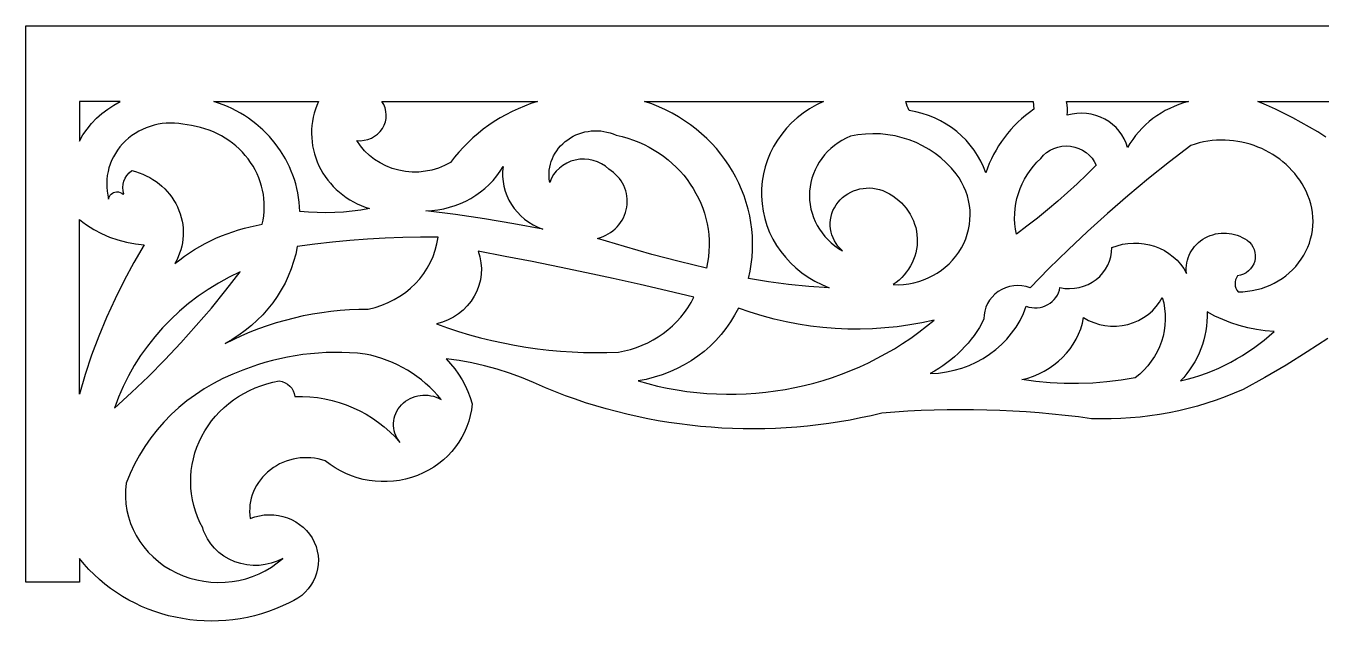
# Model space of a CAD drawing. Header units: millimetres. Extents: x -289 to -9, y 221 to 271.
# Drawn here: x -289 to -180, y 220.6 to 270.6 of the extents above; entities that cross this region are included whole.
import ezdxf

# ---------------------------------------------------------------- set-up
doc = ezdxf.new("R2010")
doc.units = ezdxf.units.MM
doc.header["$MEASUREMENT"] = 0

msp = doc.modelspace()

# ---------------------------------------------------------------- linework, layer by layer
for points in [[(-179.450714, 244.351074), (-181.182098, 243.209839), (-182.945648, 242.113892), (-184.740448, 241.064209), (-186.565521, 240.061157), (-187.316895, 239.738403), (-188.077057, 239.437866), (-188.845398, 239.159302), (-189.621429, 238.903076), (-190.404602, 238.669189), (-191.194305, 238.457764), (-191.990051, 238.269043), (-192.79129, 238.102783), (-193.597443, 237.959473), (-194.40799, 237.838989), (-195.222351, 237.741577), (-196.040009, 237.667114), (-196.860413, 237.615967), (-197.682983, 237.588135), (-198.507202, 237.58374), (-199.33252, 237.602905), (-200.428345, 237.748657), (-201.52594, 237.878784), (-202.625092, 237.993408), (-203.725616, 238.092285), (-204.827362, 238.175659), (-205.930115, 238.243408), (-207.033722, 238.295654), (-208.137939, 238.332153), (-209.242615, 238.353149), (-210.347565, 238.358398), (-211.452606, 238.348145), (-212.557526, 238.322266), (-213.66217, 238.280762), (-214.766357, 238.223633), (-215.869843, 238.150879), (-216.972534, 238.062378), (-217.85675, 237.854858), (-218.743896, 237.665283), (-219.633698, 237.49353), (-220.525818, 237.339722), (-221.419983, 237.203735), (-222.315918, 237.085449), (-223.213287, 236.985107), (-224.111816, 236.902466), (-225.01123, 236.837646), (-225.911194, 236.790527), (-226.811462, 236.76123), (-227.71167, 236.749512), (-228.611603, 236.755493), (-229.510895, 236.779053), (-230.409302, 236.820313), (-231.306519, 236.879272), (-232.20224, 236.955688), (-233.096161, 237.049683), (-233.988007, 237.161133), (-234.877502, 237.290283), (-235.764282, 237.436768), (-236.648132, 237.60083), (-237.528717, 237.782227), (-238.405731, 237.981201), (-239.2789, 238.19751), (-240.147949, 238.431152), (-241.012543, 238.682251), (-241.872406, 238.950562), (-242.727234, 239.236328), (-243.576752, 239.539307), (-244.420624, 239.859619), (-245.258606, 240.197144), (-246.246887, 240.652588), (-247.253967, 241.065918), (-248.278381, 241.436646), (-249.318542, 241.764404), (-250.373016, 242.048706), (-251.440186, 242.289185), (-252.518616, 242.485229), (-253.60672, 242.636475), (-253.227264, 242.225586), (-252.876862, 241.794312), (-252.556244, 241.344116), (-252.266266, 240.876343), (-252.007721, 240.392456), (-251.781433, 239.893799), (-251.588196, 239.381836), (-251.428833, 238.85791), (-251.48291, 238.361816), (-251.573181, 237.874878), (-251.698578, 237.398682), (-251.857971, 236.93457), (-252.050293, 236.484131), (-252.274414, 236.048706), (-252.529236, 235.629761), (-252.81366, 235.228638), (-253.126617, 234.846924), (-253.46698, 234.486084), (-253.833649, 234.147461), (-254.225525, 233.832397), (-254.64151, 233.542603), (-255.080505, 233.279297), (-255.541412, 233.044067), (-256.023132, 232.838379), (-256.519073, 232.665161), (-257.022186, 232.526855), (-257.530609, 232.422852), (-258.04245, 232.353149), (-258.555847, 232.317139), (-259.069, 232.314819), (-259.580017, 232.345703), (-260.087006, 232.409668), (-260.588196, 232.506226), (-261.081665, 232.635132), (-261.565582, 232.796143), (-262.038086, 232.989014), (-262.497314, 233.213257), (-262.941406, 233.46875), (-263.36853, 233.755249), (-263.776825, 234.072266), (-264.073212, 234.161011), (-264.372803, 234.230957), (-264.674683, 234.282227), (-264.977905, 234.314941), (-265.281555, 234.329346), (-265.584717, 234.325317), (-265.886414, 234.303345), (-266.185791, 234.263428), (-266.481873, 234.205688), (-266.773743, 234.130249), (-267.060486, 234.037476), (-267.341156, 233.927246), (-267.614868, 233.799927), (-267.880676, 233.655518), (-268.137634, 233.494263), (-268.384827, 233.316284), (-268.619263, 233.123535), (-268.838257, 232.918335), (-269.041534, 232.701782), (-269.228699, 232.474365), (-269.399414, 232.237061), (-269.553345, 231.990723), (-269.690155, 231.736084), (-269.809509, 231.473999), (-269.911011, 231.205444), (-269.994385, 230.93103), (-270.059235, 230.651611), (-270.105255, 230.368164), (-270.13208, 230.081421), (-270.139374, 229.792114), (-270.126801, 229.501221), (-270.094025, 229.209473), (-269.702393, 229.35022), (-269.305359, 229.450928), (-268.90564, 229.512817), (-268.505951, 229.536743), (-268.108978, 229.523682), (-267.717438, 229.474731), (-267.334076, 229.390869), (-266.961609, 229.273071), (-266.602692, 229.122437), (-266.260071, 228.939697), (-265.936493, 228.726074), (-265.634644, 228.482544), (-265.357208, 228.209961), (-265.106934, 227.909546), (-264.886536, 227.582031), (-264.69873, 227.228638), (-264.549622, 226.859253), (-264.44281, 226.484741), (-264.377258, 226.107666), (-264.351898, 225.730591), (-264.365692, 225.356201), (-264.417572, 224.986816), (-264.506439, 224.625244), (-264.631317, 224.273926), (-264.791107, 223.935303), (-264.984741, 223.612183), (-265.211212, 223.307007), (-265.469391, 223.022217), (-265.758301, 222.760498), (-266.076843, 222.524536), (-266.42395, 222.31665), (-266.798615, 222.139404), (-267.370331, 221.867432), (-267.949646, 221.622314), (-268.535706, 221.403931), (-269.127594, 221.212158), (-269.724396, 221.046753), (-270.325287, 220.907593), (-270.929321, 220.794434), (-271.535645, 220.707153), (-272.143341, 220.645386), (-272.751556, 220.609131), (-273.359375, 220.598145), (-273.965881, 220.612183), (-274.570251, 220.651123), (-275.171539, 220.714722), (-275.76889, 220.802856), (-276.36142, 220.915283), (-276.948181, 221.05188), (-277.528351, 221.212402), (-278.101013, 221.396729), (-278.665253, 221.604614), (-279.220245, 221.835815), (-279.765045, 222.09021), (-280.298767, 222.367676), (-280.820557, 222.667969), (-281.329498, 222.990845), (-281.824677, 223.336182), (-282.305267, 223.703735), (-282.770355, 224.093384), (-283.219025, 224.504883), (-283.650391, 224.93811), (-284.063599, 225.392822), (-284.457733, 225.868774), (-284.457733, 223.857666), (-288.953217, 223.857666), (-288.953217, 270.609253), (-148.953827, 270.609253)], [(-260.05661, 255.256226), (-260.783081, 255.134521), (-261.513092, 255.039429), (-262.245911, 254.970825), (-262.980682, 254.928833), (-263.716644, 254.91333), (-264.452972, 254.924561), (-265.188873, 254.962524), (-265.923523, 255.0271), (-265.940063, 255.420288), (-265.972778, 255.810181), (-266.021393, 256.196289), (-266.085632, 256.578491), (-266.165253, 256.956299), (-266.259949, 257.329346), (-266.369476, 257.697388), (-266.493561, 258.060059), (-266.631927, 258.416992), (-266.784332, 258.767944), (-266.9505, 259.112427), (-267.130157, 259.450073), (-267.52887, 260.103882), (-267.978333, 260.726563), (-268.47644, 261.31543), (-269.021027, 261.867798), (-269.609955, 262.380737), (-270.241058, 262.851807), (-270.571808, 263.070679), (-270.912262, 263.277954), (-271.262238, 263.473389), (-271.621399, 263.656616), (-271.989532, 263.827393), (-272.366333, 263.985107), (-272.751556, 264.129639), (-273.144928, 264.26062), (-264.331421, 264.260864), (-264.471954, 263.935425), (-264.593567, 263.605103), (-264.696228, 263.27063), (-264.779938, 262.932739), (-264.844727, 262.592041), (-264.890594, 262.249268), (-264.917542, 261.905273), (-264.925537, 261.560547), (-264.914642, 261.21582), (-264.884827, 260.871948), (-264.836121, 260.529541), (-264.768494, 260.189331), (-264.681946, 259.852051), (-264.576538, 259.518433), (-264.452209, 259.189087), (-264.309021, 258.864746), (-264.147888, 258.547974), (-263.970215, 258.241211), (-263.77652, 257.944824), (-263.567383, 257.659302), (-263.343353, 257.385254), (-263.105011, 257.122925), (-262.852875, 256.873047), (-262.587555, 256.635864), (-262.30957, 256.411987), (-262.019501, 256.201904), (-261.717896, 256.005859), (-261.405304, 255.824707), (-261.082275, 255.658569), (-260.74942, 255.508179), (-260.407227, 255.373779), (-260.056305, 255.255981)], [(-221.403229, 248.614014), (-223.106995, 248.720825), (-224.804871, 248.886963), (-226.495087, 249.111938), (-228.175934, 249.395874), (-228.046356, 249.989624), (-227.947449, 250.58313), (-227.878784, 251.175415), (-227.839813, 251.765869), (-227.830139, 252.353516), (-227.849243, 252.937744), (-227.896637, 253.517456), (-227.971924, 254.092163), (-228.074585, 254.660889), (-228.204132, 255.2229), (-228.360138, 255.777344), (-228.542114, 256.323486), (-228.749573, 256.860474), (-228.982056, 257.387451), (-229.239105, 257.903809), (-229.520233, 258.408569), (-229.824982, 258.901001), (-230.152893, 259.380249), (-230.503448, 259.845459), (-230.876221, 260.296021), (-231.270721, 260.731079), (-231.686493, 261.14978), (-232.123047, 261.55127), (-232.579926, 261.934814), (-233.056671, 262.299561), (-233.552765, 262.644775), (-234.06778, 262.969604), (-234.601227, 263.273315), (-235.152649, 263.555176), (-235.721588, 263.814087), (-236.307526, 264.049561), (-236.910034, 264.26062), (-221.869324, 264.260864), (-222.467224, 263.97168), (-223.035217, 263.64502), (-223.57193, 263.282837), (-224.076019, 262.887207), (-224.546112, 262.460205), (-224.980865, 262.004028), (-225.378845, 261.52063), (-225.73877, 261.012207), (-226.059204, 260.480835), (-226.338806, 259.928589), (-226.576233, 259.357422), (-226.770111, 258.769653), (-226.919067, 258.167236), (-227.021729, 257.552246), (-227.076721, 256.926758), (-227.082733, 256.292969), (-227.039063, 255.660522), (-226.94693, 255.039063), (-226.807861, 254.430542), (-226.623291, 253.836914), (-226.394714, 253.260376), (-226.123657, 252.702759), (-225.811584, 252.166138), (-225.459991, 251.652588), (-225.070374, 251.164063), (-224.644165, 250.702515), (-224.182922, 250.27002), (-223.68811, 249.868652), (-223.161224, 249.500366), (-222.603729, 249.167114), (-222.01712, 248.870972), (-221.402924, 248.614014)], [(-214.667725, 263.504517), (-214.754761, 263.686401), (-214.827545, 263.873535), (-214.885864, 264.065186), (-214.929413, 264.26062), (-204.24173, 264.260864), (-204.180725, 263.603638), (-204.534363, 263.348145), (-204.875916, 263.080322), (-205.205078, 262.800537), (-205.521576, 262.509033), (-205.825104, 262.206543), (-206.115326, 261.893188), (-206.391937, 261.56958), (-206.654663, 261.235962), (-206.903168, 260.8927), (-207.137177, 260.540405), (-207.356384, 260.179321), (-207.560455, 259.809937), (-207.749115, 259.432617), (-207.922058, 259.047729), (-208.078949, 258.655762), (-208.219513, 258.25708), (-208.412903, 258.764282), (-208.641205, 259.253296), (-208.902924, 259.7229), (-209.196594, 260.171875), (-209.520721, 260.598877), (-209.873779, 261.002808), (-210.254303, 261.382446), (-210.660797, 261.736572), (-211.091705, 262.063965), (-211.545624, 262.363281), (-212.020996, 262.633545), (-212.516327, 262.873291), (-213.030151, 263.081543), (-213.560944, 263.256958), (-214.107239, 263.398315), (-214.667511, 263.504272)], [(-201.423523, 264.260864), (-191.167023, 264.260864), (-191.575378, 264.143311), (-191.975006, 264.006958), (-192.365295, 263.852417), (-192.745575, 263.679932), (-193.115295, 263.48999), (-193.473755, 263.283203), (-193.820343, 263.059937), (-194.154449, 262.820801), (-194.475433, 262.566162), (-194.782684, 262.296509), (-195.075531, 262.012207), (-195.353394, 261.713989), (-195.615601, 261.4021), (-195.861542, 261.077148), (-196.090607, 260.739502), (-196.302124, 260.389771), (-196.419861, 260.760742), (-196.575958, 261.115723), (-196.768463, 261.452148), (-196.995483, 261.767822), (-197.255127, 262.060181), (-197.545502, 262.326904), (-197.864655, 262.565674), (-198.210724, 262.774048), (-198.577606, 262.947876), (-198.958374, 263.084473), (-199.349915, 263.183228), (-199.749084, 263.244019), (-200.15274, 263.266479), (-200.557709, 263.250366), (-200.960846, 263.19519), (-201.359009, 263.100708), (-201.341675, 263.391846), (-201.34668, 263.682861), (-201.373932, 263.9729), (-201.423431, 264.26062)], [(-185.346924, 264.260864), (-180.057709, 264.260864), (-160.860107, 264.260864)], [(-179.613342, 261.269409), (-180.295502, 261.696899), (-180.988098, 262.109375), (-181.690826, 262.506836), (-182.403412, 262.888916), (-183.12558, 263.255493), (-183.857086, 263.606445), (-184.597626, 263.941528), (-185.346924, 264.26062)], [(-244.897522, 257.464722), (-244.933594, 257.721436), (-244.950623, 257.977539), (-244.948944, 258.232422), (-244.928894, 258.485107), (-244.890808, 258.734863), (-244.835083, 258.980835), (-244.761993, 259.222168), (-244.671967, 259.458008), (-244.565308, 259.687744), (-244.442352, 259.910278), (-244.303497, 260.125), (-244.149017, 260.331055), (-243.97934, 260.527466), (-243.794769, 260.713501), (-243.595642, 260.888428), (-243.382324, 261.05127), (-243.157593, 261.199951), (-242.92453, 261.332275), (-242.684052, 261.448486), (-242.437134, 261.548218), (-242.184631, 261.631592), (-241.927551, 261.698364), (-241.66684, 261.748413), (-241.403351, 261.78186), (-241.138092, 261.798584), (-240.871979, 261.798218), (-240.605957, 261.781006), (-240.340912, 261.746704), (-240.07785, 261.695313), (-239.817688, 261.626587), (-239.56131, 261.540527), (-239.309723, 261.437134), (-238.813354, 261.319946), (-238.328979, 261.180908), (-237.857086, 261.02063), (-237.398071, 260.839722), (-236.952484, 260.63916), (-236.520752, 260.419312), (-236.103363, 260.18103), (-235.700806, 259.924927), (-235.313507, 259.651855), (-234.941956, 259.362427), (-234.586639, 259.057251), (-234.248047, 258.737061), (-233.926575, 258.402588), (-233.622772, 258.054565), (-233.337067, 257.693604), (-233.069946, 257.320435), (-232.821869, 256.935669), (-232.593292, 256.540161), (-232.384735, 256.134521), (-232.196655, 255.71936), (-232.02951, 255.29541), (-231.883759, 254.863525), (-231.759888, 254.424194), (-231.658356, 253.978271), (-231.579651, 253.526367), (-231.524261, 253.069092), (-231.492615, 252.6073), (-231.485199, 252.141602), (-231.502502, 251.672607), (-231.544952, 251.201172), (-231.613068, 250.727905), (-231.707306, 250.25354), (-234.019012, 250.811157), (-236.317657, 251.413818), (-238.6026, 252.061279), (-240.873108, 252.753174), (-240.634277, 252.825439), (-240.403839, 252.913086), (-240.182404, 253.015381), (-239.970673, 253.131714), (-239.769196, 253.261353), (-239.578644, 253.403564), (-239.399628, 253.557861), (-239.232788, 253.723511), (-239.078705, 253.89978), (-238.938049, 254.086182), (-238.811401, 254.281738), (-238.699432, 254.486084), (-238.602753, 254.698486), (-238.521973, 254.918213), (-238.457703, 255.144653), (-238.410614, 255.377075), (-238.381592, 255.612061), (-238.370819, 255.846313), (-238.37793, 256.078735), (-238.402588, 256.308716), (-238.444336, 256.535278), (-238.502838, 256.757813), (-238.577698, 256.975342), (-238.668518, 257.187256), (-238.774963, 257.392456), (-238.896606, 257.590332), (-239.033051, 257.780029), (-239.18396, 257.960693), (-239.348907, 258.131592), (-239.527557, 258.29187), (-239.719482, 258.440674), (-239.924316, 258.577271), (-240.214478, 258.820679), (-240.531403, 259.024048), (-240.870636, 259.186523), (-241.22757, 259.306519), (-241.597748, 259.383179), (-241.976654, 259.414917), (-242.359711, 259.400879), (-242.742432, 259.3396), (-243.113586, 259.2323), (-243.462585, 259.082642), (-243.785919, 258.893677), (-244.0802, 258.668335), (-244.341919, 258.40979), (-244.567657, 258.120972), (-244.753937, 257.804932), (-244.897308, 257.4646)], [(-220.268829, 251.708374), (-220.472015, 251.902466), (-220.653564, 252.109741), (-220.813232, 252.328735), (-220.950806, 252.557861), (-221.066132, 252.795898), (-221.158997, 253.041016), (-221.229156, 253.292114), (-221.276428, 253.547485), (-221.300598, 253.805664), (-221.301483, 254.065308), (-221.278839, 254.324829), (-221.232483, 254.582764), (-221.162231, 254.837646), (-221.067871, 255.088013), (-220.949158, 255.33252), (-220.805908, 255.569458), (-220.641022, 255.793457), (-220.458374, 255.999878), (-220.259521, 256.18811), (-220.045929, 256.357788), (-219.819122, 256.508423), (-219.580597, 256.639526), (-219.331848, 256.75061), (-219.074402, 256.841309), (-218.809692, 256.911133), (-218.539307, 256.959595), (-218.264679, 256.986206), (-217.987305, 256.990601), (-217.70874, 256.97229), (-217.43045, 256.930664), (-217.153961, 256.865479), (-216.880707, 256.776123), (-216.586945, 256.643799), (-216.30545, 256.494385), (-216.036926, 256.328857), (-215.781921, 256.147827), (-215.541077, 255.952148), (-215.315033, 255.742676), (-215.10437, 255.52002), (-214.909698, 255.285156), (-214.731689, 255.03894), (-214.570892, 254.781982), (-214.427948, 254.515137), (-214.303497, 254.239136), (-214.19812, 253.954956), (-214.112457, 253.66333), (-214.047119, 253.364868), (-214.002716, 253.060669), (-213.980042, 252.754272), (-213.979126, 252.449585), (-213.999542, 252.147583), (-214.040894, 251.848999), (-214.102722, 251.554932), (-214.184601, 251.266113), (-214.286102, 250.983521), (-214.406799, 250.708008), (-214.546265, 250.440552), (-214.704071, 250.182007), (-214.879761, 249.933105), (-215.072968, 249.695068), (-215.283203, 249.468506), (-215.510071, 249.254517), (-215.753113, 249.053833), (-216.011932, 248.867432), (-215.566925, 248.864746), (-215.126923, 248.891602), (-214.693268, 248.947388), (-214.267365, 249.03125), (-213.850586, 249.142456), (-213.444366, 249.280273), (-213.050079, 249.44397), (-212.669128, 249.63269), (-212.302887, 249.845825), (-211.952728, 250.08252), (-211.620117, 250.342041), (-211.306396, 250.623657), (-211.012939, 250.926758), (-210.74118, 251.250366), (-210.492523, 251.593872), (-210.268311, 251.956421), (-210.072083, 252.333252), (-209.90625, 252.718628), (-209.770691, 253.111206), (-209.665344, 253.509399), (-209.590057, 253.911743), (-209.544769, 254.31665), (-209.529327, 254.722778), (-209.54364, 255.128418), (-209.587616, 255.532227), (-209.661102, 255.932495), (-209.764038, 256.328003), (-209.896271, 256.717041), (-210.057739, 257.098022), (-210.248322, 257.469727), (-210.467865, 257.830444), (-210.716309, 258.178589), (-211.11084, 258.659302), (-211.538025, 259.106201), (-211.995453, 259.518555), (-212.480743, 259.895264), (-212.991486, 260.23584), (-213.525299, 260.539063), (-214.079803, 260.804321), (-214.652557, 261.03064), (-215.241211, 261.217285), (-215.843323, 261.363403), (-216.456543, 261.468018), (-217.078461, 261.530273), (-217.706665, 261.549438), (-218.338776, 261.524658), (-218.972382, 261.454956), (-219.605133, 261.339478), (-219.966888, 261.175415), (-220.312714, 260.989624), (-220.641815, 260.783203), (-220.95343, 260.557373), (-221.246704, 260.31311), (-221.520905, 260.051514), (-221.775238, 259.77356), (-222.008881, 259.480469), (-222.2211, 259.173096), (-222.411041, 258.852661), (-222.577972, 258.520142), (-222.721069, 258.176636), (-222.839539, 257.823242), (-222.932617, 257.460938), (-222.999512, 257.09082), (-223.039429, 256.713989), (-223.051544, 256.335571), (-223.03598, 255.960449), (-222.993408, 255.589844), (-222.924408, 255.224976), (-222.82962, 254.866943), (-222.709717, 254.516846), (-222.565338, 254.175903), (-222.397095, 253.845215), (-222.205597, 253.526001), (-221.991547, 253.21936), (-221.755554, 252.926514), (-221.49823, 252.648438), (-221.220245, 252.386475), (-220.922241, 252.141724), (-220.604797, 251.915161), (-220.268616, 251.708252)], [(-186.987823, 248.262329), (-186.586426, 248.274902), (-186.189545, 248.311157), (-185.798218, 248.370605), (-185.413452, 248.452759), (-185.036255, 248.556885), (-184.667664, 248.682739), (-184.308716, 248.829712), (-183.960388, 248.997192), (-183.623718, 249.18457), (-183.299713, 249.391602), (-182.98941, 249.617432), (-182.693787, 249.861816), (-182.41391, 250.124146), (-182.150787, 250.403687), (-181.905426, 250.700195), (-181.678833, 251.013062), (-181.473785, 251.338745), (-181.292358, 251.673706), (-181.134583, 252.016724), (-181.00058, 252.366821), (-180.890411, 252.722656), (-180.804169, 253.083374), (-180.741913, 253.447754), (-180.703705, 253.814819), (-180.689667, 254.18335), (-180.69986, 254.552246), (-180.734375, 254.920532), (-180.793243, 255.287109), (-180.876587, 255.650757), (-180.984497, 256.01062), (-181.117004, 256.365356), (-181.274231, 256.713867), (-181.43811, 257.034668), (-181.616425, 257.344604), (-181.808594, 257.643677), (-182.01413, 257.931519), (-182.232452, 258.207886), (-182.462982, 258.472778), (-182.705261, 258.725708), (-182.958649, 258.966675), (-183.222687, 259.195435), (-183.496765, 259.411621), (-183.780396, 259.615234), (-184.072998, 259.805786), (-184.374023, 259.983276), (-184.682922, 260.147461), (-184.999207, 260.298096), (-185.322266, 260.434937), (-185.651581, 260.557739), (-185.986633, 260.666382), (-186.326843, 260.76062), (-186.671661, 260.84021), (-187.020599, 260.904907), (-187.373047, 260.954468), (-187.728485, 260.988892), (-188.086365, 261.00769), (-188.446167, 261.010864), (-188.807312, 260.998047), (-189.169281, 260.968994), (-189.531525, 260.923706), (-189.893494, 260.861694), (-190.254639, 260.782959), (-190.614441, 260.687256), (-190.972321, 260.574219), (-192.770996, 259.192139), (-194.539276, 257.776489), (-196.276611, 256.327881), (-197.982544, 254.84668), (-199.656494, 253.333496), (-201.298004, 251.788696), (-202.906555, 250.212646), (-204.481628, 248.605957), (-204.822754, 248.706909), (-205.170471, 248.766479), (-205.520752, 248.785278), (-205.869629, 248.763428), (-206.213074, 248.701782), (-206.547119, 248.600708), (-206.867767, 248.460571), (-207.171021, 248.281982), (-207.448456, 248.069214), (-207.692902, 247.828491), (-207.902557, 247.56311), (-208.075684, 247.276489), (-208.21048, 246.972168), (-208.305206, 246.653564), (-208.358124, 246.323975), (-208.367432, 245.986938), (-208.555817, 245.628662), (-208.75824, 245.27832), (-208.974274, 244.936523), (-209.203705, 244.603271), (-209.446136, 244.279175), (-209.701324, 243.964233), (-209.968872, 243.659058), (-210.248535, 243.363892), (-210.539948, 243.079102), (-210.842804, 242.80481), (-211.15683, 242.541504), (-211.481628, 242.289429), (-211.816956, 242.049072), (-212.162445, 241.820557), (-212.517822, 241.604248), (-212.882721, 241.400635), (-212.197388, 241.441284), (-211.525055, 241.531372), (-210.868103, 241.669067), (-210.228912, 241.852905), (-209.609863, 242.081177), (-209.013336, 242.352173), (-208.441711, 242.664185), (-207.897369, 243.015747), (-207.38269, 243.404907), (-206.900085, 243.8302), (-206.451874, 244.289917), (-206.040497, 244.782349), (-205.668304, 245.305908), (-205.337708, 245.858887), (-205.051025, 246.439697), (-204.81073, 247.046509), (-204.58374, 246.97998), (-204.352448, 246.93811), (-204.119049, 246.920898), (-203.885712, 246.927979), (-203.654633, 246.959229), (-203.427979, 247.014526), (-203.207947, 247.093628), (-202.996735, 247.196533), (-202.799072, 247.321045), (-202.61908, 247.464355), (-202.457947, 247.624634), (-202.316956, 247.800171), (-202.197296, 247.989258), (-202.10025, 248.190308), (-202.027008, 248.401367), (-201.978821, 248.620972), (-201.575012, 248.558105), (-201.170197, 248.539185), (-200.768158, 248.563232), (-200.372681, 248.629639), (-199.98761, 248.737427), (-199.616699, 248.88562), (-199.263794, 249.073608), (-198.932617, 249.300415), (-198.631073, 249.561401), (-198.36554, 249.850342), (-198.137665, 250.163696), (-197.949066, 250.498291), (-197.801422, 250.850586), (-197.69632, 251.217529), (-197.635437, 251.595459), (-197.620422, 251.981323), (-197.171326, 252.142944), (-196.71582, 252.260254), (-196.256927, 252.334229), (-195.797577, 252.365845), (-195.340698, 252.356323), (-194.889313, 252.306519), (-194.446381, 252.217529), (-194.014832, 252.09021), (-193.597626, 251.925781), (-193.197754, 251.72522), (-192.818207, 251.489502), (-192.461884, 251.219604), (-192.131775, 250.916626), (-191.830841, 250.581543), (-191.562073, 250.215332), (-191.32843, 249.819092), (-191.349152, 250.043701), (-191.352112, 250.266846), (-191.337677, 250.487915), (-191.306335, 250.705811), (-191.258453, 250.919922), (-191.194458, 251.129517), (-191.114777, 251.33374), (-191.019806, 251.531738), (-190.909973, 251.722778), (-190.785706, 251.906006), (-190.64743, 252.080811), (-190.495514, 252.246216), (-190.330414, 252.401489), (-190.152527, 252.545898), (-189.962311, 252.678589), (-189.760132, 252.798828), (-189.549072, 252.904541), (-189.332489, 252.994263), (-189.111267, 253.068115), (-188.886322, 253.125977), (-188.658661, 253.168091), (-188.429138, 253.194336), (-188.198761, 253.204956), (-187.968414, 253.199829), (-187.739044, 253.179199), (-187.511597, 253.142944), (-187.287018, 253.091064), (-187.066223, 253.023804), (-186.850128, 252.941162), (-186.639709, 252.84314), (-186.435913, 252.729858), (-186.239624, 252.601318), (-186.042816, 252.434937), (-185.876617, 252.246216), (-185.742401, 252.03894), (-185.641449, 251.81665), (-185.575134, 251.583008), (-185.54483, 251.341675), (-185.551819, 251.096436), (-185.597534, 250.85083), (-185.68103, 250.614258), (-185.79837, 250.395386), (-185.946533, 250.196655), (-186.122498, 250.020752), (-186.323242, 249.870239), (-186.545715, 249.747925), (-186.786957, 249.65625), (-187.043915, 249.598022), (-187.140198, 249.439209), (-187.206635, 249.27124), (-187.243439, 249.097412), (-187.250732, 248.921265), (-187.228638, 248.746216), (-187.177338, 248.575684), (-187.096985, 248.413086), (-186.987732, 248.262085)], [(-248.811707, 258.801758), (-248.852234, 258.376343), (-248.854034, 257.954956), (-248.818359, 257.539429), (-248.746368, 257.131714), (-248.639221, 256.733521), (-248.498108, 256.346802), (-248.324219, 255.973389), (-248.118744, 255.615234), (-247.882843, 255.27417), (-247.617706, 254.952026), (-247.324554, 254.650757), (-247.004486, 254.372192), (-246.658752, 254.118164), (-246.288513, 253.890625), (-245.894928, 253.691284), (-245.479218, 253.522217), (-247.921265, 253.984497), (-250.372864, 254.397217), (-252.833221, 254.760376), (-255.301514, 255.073853), (-254.796082, 255.101929), (-254.297638, 255.160889), (-253.807556, 255.250122), (-253.327179, 255.368652), (-252.857849, 255.515869), (-252.400909, 255.690918), (-251.957733, 255.893066), (-251.529663, 256.12146), (-251.118073, 256.375366), (-250.724274, 256.653931), (-250.34967, 256.956543), (-249.995575, 257.282227), (-249.66333, 257.630371), (-249.35434, 258.000244), (-249.069916, 258.390869), (-248.811432, 258.801514)], [(-278.997131, 252.224731), (-279.871735, 250.735352), (-280.692627, 249.220581), (-281.459198, 247.681763), (-282.170929, 246.120117), (-282.827209, 244.537109), (-283.42749, 242.933838), (-283.971191, 241.311768), (-284.457733, 239.672241), (-284.457733, 254.349976), (-284.167542, 254.120728), (-283.8685, 253.903442), (-283.245636, 253.505981), (-282.592651, 253.158691), (-281.912933, 252.863159), (-281.210052, 252.620605), (-280.487427, 252.432373), (-279.748566, 252.299927), (-278.996918, 252.224487)], [(-266.123413, 252.074219), (-266.259003, 251.433838), (-266.431366, 250.805176), (-266.639618, 250.189331), (-266.882874, 249.587769), (-267.160217, 249.001343), (-267.470764, 248.431641), (-267.813568, 247.879517), (-268.187744, 247.346558), (-268.592377, 246.833618), (-269.026581, 246.342163), (-269.489471, 245.873291), (-269.980103, 245.428345), (-270.497589, 245.008423), (-271.041016, 244.614746), (-271.609497, 244.248535), (-272.202118, 243.911011), (-271.50531, 244.260376), (-270.798309, 244.588013), (-270.081696, 244.893921), (-269.356079, 245.177734), (-268.622009, 245.439453), (-267.880035, 245.679077), (-267.130798, 245.89624), (-266.374817, 246.09082), (-265.612671, 246.262817), (-264.844971, 246.411987), (-264.072266, 246.538208), (-263.295105, 246.641357), (-262.51413, 246.721313), (-261.729858, 246.777954), (-260.942902, 246.811157), (-260.153809, 246.820679), (-259.578003, 246.959106), (-259.02182, 247.137817), (-258.487091, 247.355103), (-257.975525, 247.609009), (-257.488892, 247.897827), (-257.028931, 248.219727), (-256.597443, 248.572876), (-256.196167, 248.955444), (-255.826843, 249.365601), (-255.491241, 249.801636), (-255.191101, 250.261719), (-254.928223, 250.744019), (-254.704315, 251.246826), (-254.521149, 251.768188), (-254.380493, 252.306274), (-254.284119, 252.859375), (-255.769562, 252.85498), (-257.254242, 252.823608), (-258.737732, 252.765503), (-260.219666, 252.680664), (-261.699585, 252.56897), (-263.177124, 252.430664), (-264.651825, 252.265625), (-266.123322, 252.073975)], [(-232.766205, 247.804077), (-235.021484, 248.346558), (-237.281097, 248.87207), (-239.544983, 249.380615), (-241.813049, 249.872192), (-244.085144, 250.346802), (-246.361237, 250.804321), (-248.641144, 251.244751), (-250.924805, 251.668213), (-250.777771, 251.195923), (-250.684692, 250.715576), (-250.645203, 250.231323), (-250.659027, 249.74707), (-250.7258, 249.266602), (-250.845215, 248.794189), (-251.016968, 248.333618), (-251.240723, 247.888794), (-251.512726, 247.46875), (-251.82724, 247.080933), (-252.180908, 246.727905), (-252.570435, 246.412231), (-252.992462, 246.136108), (-253.443665, 245.9021), (-253.920685, 245.712524), (-254.420227, 245.570068), (-253.502991, 245.244385), (-252.578125, 244.942017), (-251.646118, 244.663086), (-250.707428, 244.407471), (-249.762634, 244.175293), (-248.812164, 243.966797), (-247.856567, 243.78186), (-246.896301, 243.620728), (-245.931885, 243.483276), (-244.963806, 243.369751), (-243.992615, 243.280273), (-243.018738, 243.214722), (-242.042725, 243.17334), (-241.065033, 243.15625), (-240.086212, 243.16333), (-239.10672, 243.194702), (-238.591003, 243.299561), (-238.086151, 243.432373), (-237.593231, 243.592651), (-237.113342, 243.779419), (-236.647552, 243.992065), (-236.19696, 244.229492), (-235.762665, 244.491211), (-235.345734, 244.776245), (-234.947266, 245.083984), (-234.568359, 245.413452), (-234.210052, 245.763916), (-233.873474, 246.134644), (-233.559692, 246.52478), (-233.269806, 246.933594), (-233.004883, 247.360229), (-232.766022, 247.803955)], [(-270.93512, 249.953369), (-271.864716, 249.499756), (-272.764526, 249.004517), (-273.633301, 248.468994), (-274.469696, 247.894653), (-275.272461, 247.282959), (-276.040283, 246.63501), (-276.771881, 245.952515), (-277.465942, 245.236816), (-278.121216, 244.489136), (-278.736328, 243.711182), (-279.310089, 242.904053), (-279.841125, 242.069336), (-280.328156, 241.208374), (-280.769928, 240.322632), (-281.1651, 239.41333), (-281.512421, 238.482178), (-280.061676, 239.806519), (-278.646454, 241.163452), (-277.267365, 242.552246), (-275.925018, 243.972412), (-274.619995, 245.423218), (-273.352936, 246.903931), (-272.124451, 248.414185), (-270.93512, 249.953003)], [(-212.55542, 245.896973), (-213.583588, 245.671509), (-214.617523, 245.484741), (-215.656036, 245.336792), (-216.697906, 245.227295), (-217.741943, 245.156494), (-218.786957, 245.124023), (-219.831726, 245.130005), (-220.875122, 245.174316), (-221.915863, 245.256836), (-222.952789, 245.377563), (-223.984741, 245.536377), (-225.010437, 245.733276), (-226.028778, 245.96814), (-227.038483, 246.240723), (-228.038391, 246.55127), (-229.027313, 246.899536), (-229.339905, 246.305542), (-229.688171, 245.734497), (-230.070557, 245.187744), (-230.485565, 244.666138), (-230.931702, 244.171021), (-231.407471, 243.703247), (-231.911316, 243.264038), (-232.441742, 242.854492), (-232.997284, 242.475708), (-233.576355, 242.128662), (-234.17749, 241.814697), (-234.799164, 241.534668), (-235.43988, 241.289795), (-236.098114, 241.081055), (-236.772369, 240.90979), (-237.461121, 240.776855), (-236.645416, 240.548584), (-235.825684, 240.346802), (-235.002594, 240.171143), (-234.176727, 240.021606), (-233.348785, 239.898071), (-232.519379, 239.800415), (-231.689148, 239.728394), (-230.858795, 239.682007), (-230.0289, 239.661011), (-229.200104, 239.665283), (-228.373108, 239.694824), (-227.548523, 239.74939), (-226.72699, 239.828857), (-225.909149, 239.933105), (-225.095673, 240.062012), (-224.28717, 240.215454), (-223.484283, 240.393311), (-222.687683, 240.595337), (-221.89801, 240.821533), (-221.115906, 241.071655), (-220.34201, 241.345703), (-219.576996, 241.643433), (-218.821442, 241.964722), (-218.076019, 242.30957), (-217.341431, 242.677734), (-216.618225, 243.06897), (-215.907104, 243.483398), (-215.20874, 243.920776), (-214.523682, 244.380859), (-213.852661, 244.863647), (-213.196289, 245.368896), (-212.555206, 245.896606)], [(-183.972229, 244.935791), (-184.715698, 244.998657), (-185.451843, 245.103394), (-186.178741, 245.249268), (-186.894409, 245.435791), (-187.596954, 245.662354), (-188.284454, 245.928589), (-188.954956, 246.233887), (-189.606506, 246.577515), (-189.602051, 246.178101), (-189.61795, 245.780518), (-189.653992, 245.385498), (-189.7099, 244.993774), (-189.785492, 244.605713), (-189.880463, 244.22229), (-189.994598, 243.843872), (-190.127655, 243.471313), (-190.279358, 243.105103), (-190.449463, 242.74585), (-190.637756, 242.394409), (-190.843994, 242.05127), (-191.067902, 241.717041), (-191.309235, 241.392456), (-191.567749, 241.078125), (-191.843231, 240.77478), (-191.288666, 240.912964), (-190.740448, 241.068481), (-190.199036, 241.241089), (-189.664856, 241.430542), (-189.138306, 241.636597), (-188.619812, 241.859009), (-188.109802, 242.097534), (-187.608734, 242.352173), (-187.116974, 242.622437), (-186.63501, 242.908203), (-186.163208, 243.209229), (-185.702026, 243.525269), (-185.251892, 243.856201), (-184.813202, 244.201782), (-184.386414, 244.561646), (-183.971924, 244.935669)], [(-254.034332, 239.217651), (-254.335266, 239.578491), (-254.65213, 239.924805), (-254.984314, 240.256104), (-255.331177, 240.572021), (-255.692108, 240.872314), (-256.066498, 241.156616), (-256.453674, 241.424316), (-256.853027, 241.675293), (-257.263947, 241.909058), (-257.685822, 242.125244), (-258.117981, 242.323486), (-258.559845, 242.503418), (-259.010773, 242.664673), (-259.470123, 242.806885), (-259.937286, 242.929688), (-260.411621, 243.032593), (-261.068298, 243.098877), (-261.725677, 243.144775), (-262.383209, 243.170044), (-263.040405, 243.175049), (-263.696747, 243.15979), (-264.351654, 243.124268), (-265.004639, 243.068604), (-265.655182, 242.992798), (-266.302765, 242.897095), (-266.946838, 242.781372), (-267.586884, 242.645752), (-268.222382, 242.490356), (-268.852814, 242.315186), (-269.477631, 242.120361), (-270.096344, 241.906006), (-270.708405, 241.671997), (-271.558136, 241.342651), (-272.382874, 240.97168), (-273.181274, 240.560547), (-273.951904, 240.110718), (-274.693359, 239.623291), (-275.404236, 239.099731), (-276.08316, 238.541504), (-276.728668, 237.949951), (-277.339355, 237.326416), (-277.913879, 236.672119), (-278.450775, 235.988647), (-278.948669, 235.2771), (-279.406128, 234.539185), (-279.821747, 233.776001), (-280.194153, 232.988892), (-280.521912, 232.179443), (-280.575409, 231.599365), (-280.580719, 231.023682), (-280.539063, 230.454346), (-280.451691, 229.893677), (-280.319885, 229.343994), (-280.144836, 228.807373), (-279.927826, 228.286011), (-279.670105, 227.782227), (-279.372864, 227.298218), (-279.037384, 226.83606), (-278.664886, 226.398071), (-278.256653, 225.986572), (-277.813873, 225.603516), (-277.33786, 225.251343), (-276.829773, 224.932129), (-276.290924, 224.648193), (-275.730164, 224.404785), (-275.15741, 224.205688), (-274.575256, 224.050293), (-273.986328, 223.938477), (-273.39325, 223.869873), (-272.798676, 223.843994), (-272.2052, 223.860596), (-271.615448, 223.919189), (-271.032043, 224.019653), (-270.457642, 224.161377), (-269.894867, 224.344238), (-269.346283, 224.567627), (-268.814606, 224.831421), (-268.302368, 225.135132), (-267.812286, 225.478516), (-267.346924, 225.861084), (-267.81897, 225.634155), (-268.310608, 225.46167), (-268.816681, 225.34375), (-269.332092, 225.280762), (-269.851776, 225.273193), (-270.370544, 225.321167), (-270.883331, 225.425293), (-271.38501, 225.585815), (-271.863831, 225.799683), (-272.309021, 226.061401), (-272.717163, 226.36731), (-273.084869, 226.713745), (-273.408722, 227.09729), (-273.685303, 227.514038), (-273.911224, 227.960693), (-274.004089, 228.19397), (-274.083008, 228.433472), (-274.31488, 228.890381), (-274.51651, 229.356445), (-274.687927, 229.830444), (-274.829071, 230.311157), (-274.940002, 230.797119), (-275.02063, 231.287231), (-275.071014, 231.780151), (-275.091095, 232.274658), (-275.080872, 232.769287), (-275.040344, 233.263062), (-274.969482, 233.754517), (-274.868256, 234.242432), (-274.736725, 234.725464), (-274.574799, 235.202393), (-274.382507, 235.671997), (-274.159821, 236.133057), (-273.908691, 236.580811), (-273.631744, 237.01123), (-273.330048, 237.42334), (-273.0047, 237.816528), (-272.656769, 238.189941), (-272.287354, 238.542847), (-271.897491, 238.874512), (-271.488281, 239.184082), (-271.060791, 239.470947), (-270.616119, 239.734131), (-270.155304, 239.973022), (-269.679474, 240.186768), (-269.189697, 240.374634), (-268.687012, 240.535889), (-268.172516, 240.6698), (-267.647308, 240.775391), (-267.392487, 240.719971), (-267.156464, 240.626709), (-266.942963, 240.499268), (-266.755646, 240.341309), (-266.598236, 240.156616), (-266.474426, 239.94873), (-266.38797, 239.721558), (-266.342529, 239.478638), (-265.701355, 239.478271), (-265.065216, 239.442871), (-264.435516, 239.372925), (-263.81369, 239.269165), (-263.201202, 239.132202), (-262.599457, 238.962646), (-262.009918, 238.761108), (-261.434021, 238.528198), (-260.873169, 238.264648), (-260.328827, 237.970947), (-259.802429, 237.647827), (-259.29541, 237.295898), (-258.809235, 236.915771), (-258.345276, 236.508057), (-257.905029, 236.073364), (-257.489929, 235.612427), (-257.624939, 235.794189), (-257.740631, 235.983643), (-257.837006, 236.17981), (-257.914124, 236.381348), (-257.972015, 236.586914), (-258.010803, 236.795532), (-258.030457, 237.005859), (-258.031067, 237.216675), (-258.012726, 237.426758), (-257.975403, 237.634888), (-257.919189, 237.839966), (-257.844177, 238.040649), (-257.750336, 238.235718), (-257.637787, 238.42395), (-257.506561, 238.604248), (-257.35672, 238.775269), (-257.191376, 238.933105), (-257.014435, 239.074341), (-256.827148, 239.198853), (-256.630829, 239.306519), (-256.426697, 239.396973), (-256.216064, 239.470337), (-256.000244, 239.526245), (-255.780457, 239.564453), (-255.558014, 239.585083), (-255.334198, 239.587646), (-255.110291, 239.572144), (-254.887543, 239.538452), (-254.667267, 239.486328), (-254.450745, 239.415527), (-254.239227, 239.32605), (-254.034027, 239.217529)]]:
    msp.add_lwpolyline(points)
for points in [[(-284.457733, 264.260864), (-284.457733, 260.932739), (-284.153656, 261.452026), (-283.809723, 261.945435), (-283.427795, 262.411255), (-283.009857, 262.847534), (-282.557831, 263.252563), (-282.073639, 263.624268), (-281.559235, 263.960938), (-281.01651, 264.26062)], [(-253.242126, 259.138184), (-253.740875, 258.875366), (-254.261169, 258.662842), (-254.798767, 258.501343), (-255.349457, 258.391357), (-255.909027, 258.333618), (-256.473236, 258.328735), (-257.037872, 258.377319), (-257.598724, 258.47998), (-258.145782, 258.63562), (-258.669403, 258.84082), (-259.166229, 259.09314), (-259.632782, 259.390137), (-260.065704, 259.729492), (-260.461548, 260.108765), (-260.816925, 260.525513), (-261.128418, 260.977173), (-260.805145, 260.966431), (-260.488403, 260.998779), (-260.182526, 261.072144), (-259.891785, 261.184692), (-259.620514, 261.334351), (-259.372986, 261.519165), (-259.153534, 261.736938), (-258.966431, 261.985962), (-258.819092, 262.25769), (-258.715973, 262.542114), (-258.656921, 262.834595), (-258.641907, 263.130615), (-258.670746, 263.425781), (-258.743347, 263.715576), (-258.85965, 263.995361), (-259.019531, 264.26062), (-245.923431, 264.260864), (-246.474243, 264.078857), (-247.015228, 263.876587), (-247.545868, 263.654541), (-248.065521, 263.412964), (-248.573669, 263.152222), (-249.069733, 262.872803), (-249.553162, 262.575195), (-250.023407, 262.259644), (-250.479858, 261.926514), (-250.921967, 261.576416), (-251.349182, 261.209473), (-251.760956, 260.826294), (-252.156708, 260.427124), (-252.535858, 260.012451), (-252.897827, 259.582764)], [(-280.759521, 256.460815), (-280.71701, 256.492798), (-280.779999, 256.762329), (-280.79895, 257.03418), (-280.774963, 257.303833), (-280.709137, 257.566772), (-280.602509, 257.818359), (-280.456207, 258.053833), (-280.271271, 258.268677), (-280.048828, 258.458252), (-279.730774, 258.373779), (-279.420227, 258.272827), (-279.117828, 258.155884), (-278.824158, 258.023315), (-278.539825, 257.875732), (-278.265442, 257.713501), (-278.001617, 257.537109), (-277.748962, 257.347168), (-277.508057, 257.144043), (-277.279541, 256.928223), (-277.064026, 256.700195), (-276.862061, 256.460571), (-276.674316, 256.209717), (-276.501373, 255.947998), (-276.343842, 255.676147), (-276.202332, 255.394531), (-276.078278, 255.105713), (-275.972717, 254.812378), (-275.885559, 254.515137), (-275.816803, 254.214966), (-275.766418, 253.912598), (-275.734344, 253.608643), (-275.720551, 253.303955), (-275.725037, 252.999146), (-275.747742, 252.695068), (-275.788666, 252.392578), (-275.847717, 252.092163), (-275.924927, 251.7948), (-276.020203, 251.501221), (-276.133575, 251.212036), (-276.264954, 250.927979), (-276.414307, 250.650024), (-276.017334, 250.961914), (-275.61026, 251.260498), (-275.193512, 251.545532), (-274.767426, 251.816772), (-274.332428, 252.074219), (-273.888885, 252.317505), (-273.437225, 252.546509), (-272.977844, 252.761108), (-272.511108, 252.96106), (-272.037415, 253.14624), (-271.557129, 253.316528), (-271.070709, 253.47168), (-270.578491, 253.61145), (-270.080902, 253.73584), (-269.578308, 253.844604), (-269.071106, 253.937378), (-268.997925, 254.296631), (-268.94516, 254.657227), (-268.912689, 255.018311), (-268.90036, 255.379395), (-268.90799, 255.739624), (-268.935455, 256.098389), (-268.982544, 256.454712), (-269.049164, 256.808105), (-269.135132, 257.157715), (-269.240265, 257.50293), (-269.364441, 257.842896), (-269.507507, 258.177002), (-269.669281, 258.504395), (-269.849609, 258.824463), (-270.04834, 259.136475), (-270.26532, 259.439575), (-270.498932, 259.731567), (-270.747345, 260.010132), (-271.009796, 260.27478), (-271.285706, 260.525391), (-271.57431, 260.761353), (-271.875, 260.982422), (-272.187073, 261.188232), (-272.509827, 261.378296), (-272.84259, 261.552368), (-273.184723, 261.709961), (-273.535522, 261.85083), (-273.894287, 261.974487), (-274.260376, 262.080566), (-274.633087, 262.168701), (-275.01178, 262.238525), (-275.395721, 262.289673), (-275.744812, 262.361938), (-276.095428, 262.411987), (-276.446503, 262.440186), (-276.796997, 262.446899), (-277.145844, 262.432373), (-277.492004, 262.396729), (-277.834381, 262.340332), (-278.171906, 262.26355), (-278.503571, 262.166626), (-278.828308, 262.049683), (-279.144989, 261.913208), (-279.452637, 261.757446), (-279.750153, 261.58252), (-280.036469, 261.388794), (-280.310547, 261.176514), (-280.57132, 260.946045), (-280.815491, 260.699951), (-281.040314, 260.441284), (-281.245514, 260.171143), (-281.430756, 259.890381), (-281.595764, 259.600098), (-281.740265, 259.30127), (-281.863953, 258.994873), (-281.966522, 258.682007), (-282.047699, 258.363525), (-282.107208, 258.040527), (-282.144745, 257.713989), (-282.159973, 257.384888), (-282.152679, 257.054321), (-282.122528, 256.723145), (-282.069244, 256.392456), (-281.992523, 256.063232), (-281.966553, 256.179688), (-281.920715, 256.287842), (-281.856995, 256.385742), (-281.777283, 256.47168), (-281.683502, 256.544067), (-281.577637, 256.60083), (-281.461609, 256.640381), (-281.337311, 256.661011), (-281.174835, 256.657349), (-281.021118, 256.620605), (-280.881042, 256.554077)], [(-198.938507, 258.895264), (-199.721344, 258.116455), (-200.520508, 257.352905), (-201.335693, 256.60498), (-202.166656, 255.872803), (-203.013214, 255.156738), (-203.875031, 254.456787), (-204.751892, 253.773438), (-205.643524, 253.106812), (-205.723114, 253.541016), (-205.773193, 253.97583), (-205.794159, 254.410278), (-205.786407, 254.843018), (-205.750305, 255.272949), (-205.686279, 255.698853), (-205.594666, 256.119385), (-205.475922, 256.533447), (-205.330353, 256.939941), (-205.158386, 257.337402), (-204.960419, 257.724854), (-204.736847, 258.101074), (-204.488007, 258.464722), (-204.214355, 258.814697), (-203.916229, 259.14978), (-203.594025, 259.46875), (-203.36261, 259.735107), (-203.098572, 259.965942), (-202.806458, 260.159424), (-202.490784, 260.313721), (-202.156128, 260.42688), (-201.807007, 260.497192), (-201.447968, 260.522705), (-201.083527, 260.501587), (-200.725647, 260.433716), (-200.385681, 260.322144), (-200.067474, 260.169678), (-199.774872, 259.979126), (-199.51181, 259.75354), (-199.282166, 259.49585), (-199.089752, 259.20874)], [(-193.374634, 247.798706), (-193.253967, 247.331421), (-193.171234, 246.861694), (-193.125824, 246.391357), (-193.117157, 245.922119), (-193.144623, 245.455933), (-193.207581, 244.994385), (-193.30545, 244.539429), (-193.437653, 244.092773), (-193.603546, 243.65625), (-193.802521, 243.231567), (-194.033997, 242.820679), (-194.297333, 242.425293), (-194.59198, 242.047241), (-194.917297, 241.68811), (-195.272675, 241.349976), (-195.657532, 241.034546), (-196.839203, 240.837891), (-198.027252, 240.692139), (-199.219849, 240.59729), (-200.415192, 240.553223), (-201.611389, 240.560059), (-202.806641, 240.61792), (-203.999146, 240.726685), (-205.187012, 240.886475), (-204.691071, 241.015503), (-204.211456, 241.177124), (-203.749573, 241.370117), (-203.306763, 241.59314), (-202.88446, 241.844727), (-202.484009, 242.123535), (-202.106812, 242.428101), (-201.754211, 242.757202), (-201.427643, 243.109375), (-201.128418, 243.483154), (-200.858002, 243.877319), (-200.617706, 244.290405), (-200.408905, 244.720947), (-200.233032, 245.167603), (-200.091461, 245.62915), (-199.985535, 246.104004), (-199.564514, 245.867798), (-199.122894, 245.677246), (-198.664764, 245.532959), (-198.194214, 245.435669), (-197.715363, 245.385986), (-197.232361, 245.384521), (-196.749268, 245.432007), (-196.270233, 245.528931), (-195.805145, 245.67395), (-195.363098, 245.86377), (-194.947296, 246.095581), (-194.560974, 246.367065), (-194.207336, 246.675537), (-193.889587, 247.018677), (-193.610931, 247.393921)]]:
    msp.add_lwpolyline(points, close=True)

doc.saveas('drawing.dxf')
